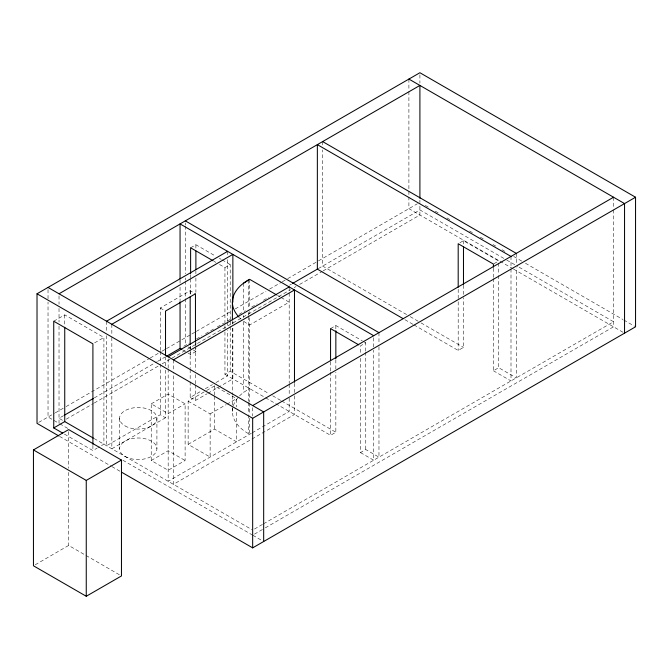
<?xml version="1.0" encoding="UTF-8"?>
<svg xmlns="http://www.w3.org/2000/svg" width="669" height="669" viewBox="0 0 669 669"><rect width="100%" height="100%" fill="white"/><g stroke="black" fill="none" stroke-linecap="round" stroke-linejoin="round"><path stroke-width="0.5" stroke-dasharray="3.35 2.51" d="M233.314 405.732A54.147 31.259 0 0 1 243.6 392.394L249.587 388.555M53.737 321.22L64.742 314.873L103.912 337.485L103.912 444.199L97.983 447.62M190.615 247.789L195.892 244.745L215.769 256.219M94.605 342.863L103.912 337.485M219.524 264.481L224.943 267.608L230.22 264.564L230.22 319.473M160.251 350.489L160.251 308.008L190.172 290.731L195.457 293.783M38.71 422.39L54.356 413.358M55.259 412.84L65.211 407.095M66.114 406.576L149.321 358.534M150.224 358.007L161.078 351.743M161.982 351.225L165.603 349.134M166.506 348.608L180.981 340.253M181.884 339.735L190.924 334.508M191.827 333.99L195.448 331.899M196.352 331.381L230.721 311.537M235.245 308.927L265.994 291.174M269.615 289.083L281.373 282.293M282.276 281.774L286.8 279.157M287.703 278.639L317.549 261.403M318.452 260.885L417.364 203.777M63.547 415.675L59.023 418.284L62.643 420.375M94.296 397.921L156.705 361.887M157.608 361.369L164.85 357.187M183.841 346.224L189.268 343.088M196.502 338.915L201.929 335.779M205.55 333.689L213.687 328.989M217.308 326.907L223.638 323.252M227.251 321.162L230.872 319.071M239.009 314.371L245.339 310.717M251.678 307.063L257.097 303.927M263.435 300.272L268.863 297.136M289.66 285.128L291.467 284.082M318.243 268.629L419.906 209.932L505.864 259.564M66.256 419.187L93.392 403.524M94.296 403.006L158.511 365.926M162.132 363.836L171.18 358.617M172.084 358.099L290.563 289.685M294.184 287.603L295.991 286.558M299.612 284.467L322.224 271.413M323.127 270.886L419.906 215.017L419.906 203.518M187.972 352.989L190.615 354.511L195.892 351.459L195.892 348.357M151.227 403.833L168.17 394.049L185.112 403.833L185.112 460.498L168.17 470.282L151.227 460.498L151.227 403.833L168.17 413.618L185.112 403.833M64.425 434.106L92.907 450.555L97.139 448.113M224.943 331.849L224.943 374.331L230.22 371.278L269.038 393.69M165.527 370.116L165.527 417.782L160.251 414.73L106.555 445.73L106.555 335.746M190.172 381.907L190.172 397.453L201.754 390.763M205.316 388.706L212.441 384.6M216.003 382.543L227.577 375.853L227.577 330.202M459.954 242.713L463.475 240.681L498.681 261.002L493.396 264.054M188.131 401.174L210.133 413.877L210.133 457.069L188.131 444.367L188.131 401.174L205.734 391.005M206.612 390.495L214.54 385.921L236.542 398.632L236.542 406.861M165.527 417.782L111.84 448.774L111.84 336.724M190.172 397.453L195.457 400.497L207.03 393.815M207.925 393.305L232.862 378.905L232.862 328.061M330.561 328.596L335.846 325.544L362.247 340.789M210.133 413.877L225.98 404.728M226.858 404.218L236.542 398.632M151.227 460.498L168.17 450.714L185.112 460.498M188.131 444.367L214.54 429.122L236.542 441.824L236.542 410.975M365.767 351.108L365.767 342.821L360.491 345.873L360.491 354.16M251.385 433.253L168.17 481.304L168.17 369.246M252.163 432.81L289.192 411.427L289.192 396.859M35.256 564.745L68.656 545.452L120.571 575.432M413.952 324.908L458.19 350.447L463.475 347.395L463.475 297.663M265.568 397.787L330.561 435.31L335.846 432.258L335.846 372.165M493.396 278.563L493.396 370.768L498.681 367.724L516.284 377.885L516.284 267.909M360.491 358.3L360.491 452.587L365.767 449.543L378.972 457.161L378.972 345.104M254.479 529.037L262.616 524.337M263.519 523.819L613.548 321.73L518.534 266.881M254.479 534.121L264.422 528.376M265.325 527.858L613.548 326.815L613.548 209.773M425.317 205.442L428.929 207.524M435.243 211.17L438.847 213.252M446.976 217.943L450.58 220.026M469.529 230.964L474.037 233.565M480.359 237.219L483.963 239.301M492.986 244.511L495.696 246.075M502.009 249.721L505.622 251.803M513.742 256.486L521.862 261.178M525.474 263.26L622.914 319.523M623.817 320.041L634.647 326.296M506.768 260.09L517.63 266.354M513.106 268.829L408.901 208.661L408.901 197.171M513.566 269.097L624.545 333.17M406.601 314.564L322.642 266.086L322.642 149.881M410.206 316.646L420.14 322.374M421.044 322.901L463.475 347.395M404.929 319.69L413.057 324.381M493.396 370.768L510.999 380.937L510.999 268.879M219.382 258.301L221.188 259.346M222.091 259.865L230.22 264.564M363.133 341.299L365.767 342.821M277.493 295.414L280.194 296.969M281.089 297.488L289.192 302.171L249.587 325.034L248.266 324.273A54.147 31.259 0 0 1 243.6 321.195M214.097 261.353L215.903 262.399M160.251 308.008L163.771 310.04M187.972 346.885L192.371 349.427M193.257 349.937L195.892 351.459M272.651 395.78L280.779 400.472M281.682 400.99L335.846 432.258M182.696 349.937L187.094 352.479M224.943 374.331L264.665 397.261M360.491 452.587L373.695 460.213L373.695 350.23M232.871 407.346A54.147 31.259 0 0 0 248.266 433.529L249.587 434.298L249.587 415.566M94.12 438.546L252.665 530.082M59.75 423.786L68.974 429.113M122.912 460.255L252.665 535.167M252.84 535.267L261.98 540.544M59.574 436.389L111.004 466.084M111.907 466.602L120.027 471.294M613.548 197.23L613.548 208.728M516.284 253.384L516.284 263.762M510.999 256.428L510.999 267.843M498.681 263.076L498.681 274.474M498.681 275.511L498.681 367.724M493.396 268.202L493.396 277.526M463.475 240.681L463.475 244.821M463.475 285.228L463.475 296.626M458.19 289.317L458.19 300.716M458.19 301.752L458.19 350.447M419.906 74.819L419.906 83.173M419.906 200.223L419.906 202.473M408.901 79.076L408.901 90.574M408.901 91.62L408.901 196.126M378.972 332.66L378.972 344.067M373.695 337.778L373.695 349.193M365.767 352.145L365.767 449.543M335.846 325.544L335.846 329.692M335.846 359.738L335.846 371.128M330.561 361.745L330.561 371.069M330.561 372.106L330.561 435.31M322.642 141.585L322.642 145.733M294.477 383.345L294.477 394.76M294.477 395.797L294.477 414.479L173.447 484.348L173.447 372.298M289.192 286.926L289.192 292.11M289.192 293.147L289.192 383.412M289.192 384.374L289.192 395.864M252.665 407.672L252.665 416.034M249.587 279.299L249.587 307.397M249.587 311.553L249.587 313.636M249.587 317.8L249.587 402.036M249.587 403.081L249.587 414.521M248.266 280.06L248.266 308.158M248.266 312.323L248.266 315.442M248.266 316.479L248.266 401.275M248.266 402.312L248.266 413.76M248.266 414.805L248.266 433.529M243.6 283.138L243.6 311.227M243.6 315.392L243.6 317.474M243.6 321.638L243.6 392.394M232.862 320.802L232.862 323.913M232.402 321.94L232.402 324.022M232.402 328.178L232.402 394.777M232.402 395.814L232.402 407.262M232.402 408.307L232.402 411.427M230.22 320.51L230.22 325.694M230.22 326.731L230.22 371.278M227.577 251.352L227.577 255.499M227.577 259.647L227.577 320.861M227.577 321.906L227.577 326.054M224.943 267.608L224.943 324.599M224.943 325.636L224.943 330.812M214.54 385.921L214.54 395.178M214.54 396.207L214.54 429.122M195.892 244.745L195.892 248.885M195.892 270.644L195.892 273.755M195.892 277.903L195.892 292.403M195.892 342.135L195.892 347.32M195.457 342.478L195.457 345.589M195.457 346.626L195.457 370.45M195.457 374.598L195.457 383.922M195.457 384.959L195.457 400.497M190.615 274.733L190.615 277.836M190.615 278.873L190.615 295.455M190.615 346.224L190.615 348.298M190.615 352.438L190.615 354.511M190.172 290.731L190.172 294.878M190.172 346.684L190.172 348.758M190.172 349.787L190.172 368.443M190.172 369.48L190.172 380.87M185.33 222.936L185.33 225.01M185.33 226.047L185.33 273.772M185.33 277.928L185.33 280.002M185.33 281.039L185.33 297.638M185.33 298.675L185.33 345.363M180.053 279.935L180.053 283.046M180.053 287.202L180.053 300.682M173.447 359.847L173.447 371.262M168.17 358.868L168.17 368.209M165.527 356.652L165.527 365.976M160.251 351.526L160.251 362.924M160.251 363.961L160.251 414.73M156.914 418.284L156.914 448.774M119.567 418.284L119.567 448.774M111.84 324.273L111.84 335.687M106.555 321.22L106.555 331.598M92.907 445.37L92.907 450.555M68.656 431.681L68.656 468.216M68.656 472.389L68.656 545.452M64.742 314.873L64.742 326.263M59.023 295.874L59.023 304.236M59.023 308.409L59.023 321.998M59.023 326.179L59.023 423.368L48.026 417.013L48.026 302.062M48.026 289.518L48.026 301.017M241.141 319.197A54.147 31.259 0 0 1 239.661 317.8M125.036 456.4A18.673 10.779 0 0 0 156.278 451.567A18.673 10.779 0 0 0 133.407 438.362A18.673 10.779 0 0 0 125.036 456.4M125.036 425.91A18.673 10.779 0 0 0 156.278 421.077A18.673 10.779 0 0 0 133.407 407.873A18.673 10.779 0 0 0 125.036 425.91"/><path stroke-width="1" d="M238.967 317.081A54.147 31.259 0 0 1 243.6 283.138L249.587 279.299L276.59 294.887M243.6 283.138L248.383 279.993M58.671 435.87L37.021 423.368L37.021 293.783L419.906 72.729L635.55 197.23L635.55 326.815L252.665 547.869L121.833 472.339M59.023 293.783L419.906 85.431L419.906 198.3M106.555 321.22L227.577 251.352M111.84 324.273L232.862 254.396L232.862 302.129M64.45 415.156L93.392 398.44M166.656 356.151L180.22 348.315M292.378 283.564L317.7 268.938M168.17 356.794L289.192 286.926M92.907 444.341L92.907 343.833L53.737 321.22L53.737 427.943L64.742 421.587L64.742 327.3M173.447 359.847L294.477 289.97L294.477 382.308M33.45 449.919L68.656 429.59L121.465 460.08L121.465 575.95L86.259 596.271L33.45 565.782L33.45 449.919L86.259 480.409L121.465 460.08M252.665 405.581L613.548 197.23M37.021 293.783L252.665 418.284L635.55 197.23M408.901 79.076L624.545 203.585L624.545 333.17M322.642 141.585L516.284 253.384M510.999 256.428L317.357 144.629L317.357 269.139L403.123 318.653M185.33 220.862L378.972 332.66M373.695 335.704L180.053 223.906L180.053 278.898M213.194 260.835L190.615 247.789L190.615 273.696M358.726 344.853L330.561 328.596L330.561 360.708M181.809 349.427L180.053 348.415L180.053 301.727M48.026 287.427L263.67 411.928L263.67 541.522M64.45 421.42L93.409 438.136M53.737 427.943L62.643 433.077M493.396 267.165L493.396 264.054L458.19 243.725L458.19 287.244M463.475 246.894L463.475 284.191M335.846 330.72L335.846 358.701M252.665 418.284L252.665 547.869M232.402 302.171L232.402 319.857M195.892 250.959L195.892 269.607M195.457 341.441L195.457 293.783L165.527 311.06L165.527 355.615M190.172 296.952L190.172 344.61M86.259 480.409L86.259 596.271"/></g></svg>
